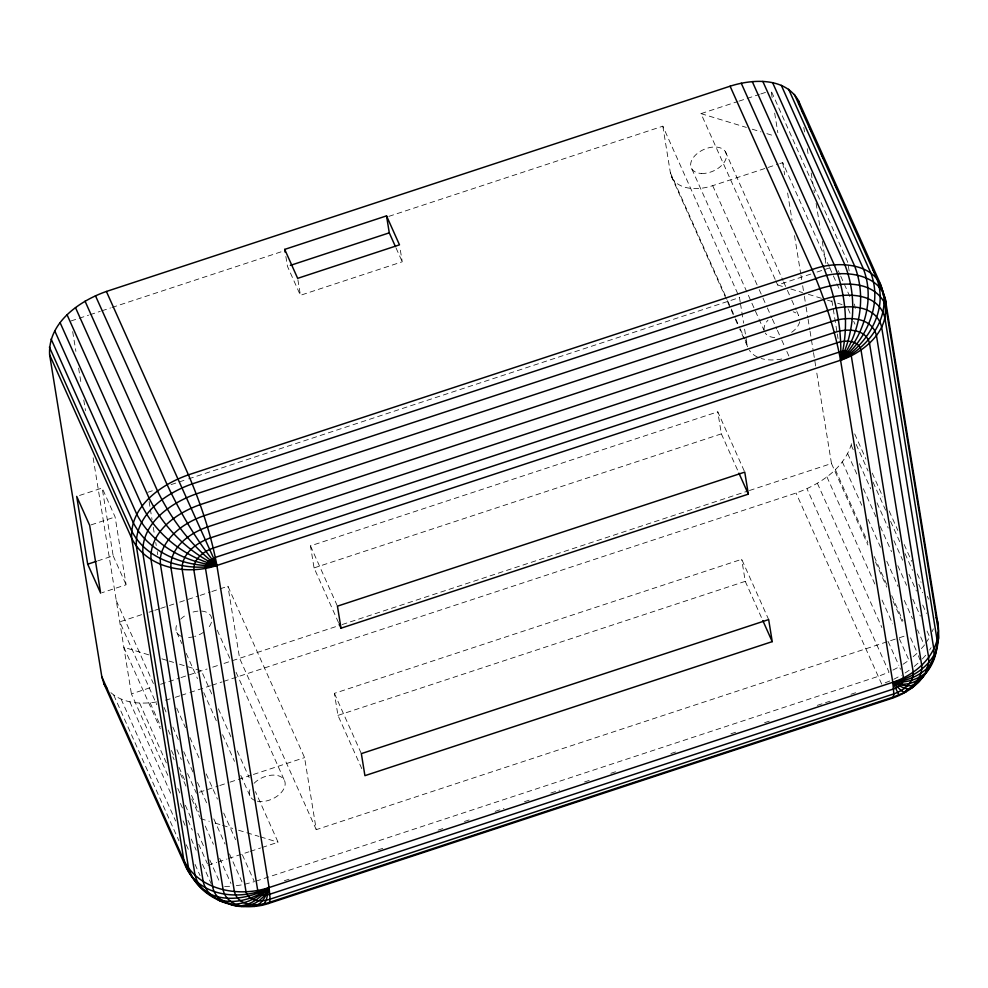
<?xml version="1.0" encoding="UTF-8"?>
<svg xmlns="http://www.w3.org/2000/svg" width="988" height="988" viewBox="0 0 988 988"><rect width="100%" height="100%" fill="white"/><g stroke="black" fill="none" stroke-linecap="round" stroke-linejoin="round"><path stroke-width="0.74" stroke-dasharray="4.94 3.71" d="M223.584 681.424L796.032 493.037C820.225 484.441 845.592 467.695 852.175 441.426M932.153 631.604L933.351 628.85M925.904 642.916L929.745 637.087L925.991 628.689M929.585 650.005L931.091 647.72M921.372 648.585L924.373 645.238L917.482 629.838M922.384 658.934L926.324 654.55M913.171 656.662L917.37 653.043L909.232 634.839M914.209 666.468L918.346 662.911M903.007 664.294L908.972 660.268L898.957 637.865M905.094 673.001L909.8 669.839M892.917 670.099L899.426 666.702L900.525 669.333M893.782 679.275L901.464 675.249M889.805 680.991L881.716 684.153L796.032 493.037M70.963 320.976L88.537 315.197M90.007 314.715L100.257 311.331M101.727 310.85L110.52 307.96M111.977 307.478L283.395 251.076M388.877 216.36L662.837 126.192L739.481 297.561L740.222 302.069M775.16 279.369L701.011 113.632L737.48 101.628M738.938 101.159L759.352 94.428M760.809 93.959L768.108 91.551M285.853 256.448L287.459 266.34L300.414 295.301L402.24 261.783L399.942 247.667M662.837 126.192L670.383 172.814A40.533 25.231 -24.1 0 0 712.694 185.67L766.663 167.911M768.121 167.429L778.322 164.07M779.779 163.6L782.706 162.637L829.191 266.575M79.534 495.457L102.172 488.01L115.114 516.971L126.106 584.773L102.073 592.689M147.62 492.345L154.943 489.925M171.06 484.626L187.164 479.328M188.634 478.847L739.481 297.561M775.79 280.777L777.667 284.989L811.21 273.948M817.051 272.033L833.094 266.76M91.081 524.887L115.114 516.971M97.602 560.937L113.163 555.824L102.172 488.01M338.514 622.588L314.048 567.915L310.479 545.87L717.782 411.835L744.754 472.116M141.667 614.647L119.733 621.86L156.808 704.728M148.978 612.239L153.362 610.794M154.82 610.312L159.204 608.867M160.674 608.386L167.985 605.977M169.442 605.496L173.826 604.051M179.68 602.137L198.687 595.875M200.144 595.394L210.382 592.022M211.84 591.54L227.932 586.255L304.576 757.611L316.259 829.661L897.87 638.248M314.048 567.915L721.364 433.868L717.782 411.835M167.849 775.37L131.416 693.897L153.288 686.697M160.587 684.301L179.544 678.064M181.002 677.583L207.072 669M212.729 667.135L218.385 665.282M224.041 663.417L340.687 625.034M342.157 624.552L747.965 490.999M749.435 490.517L831.476 463.52L816.446 370.821M175.271 697.318L179.668 695.873M181.125 695.391L188.449 692.983M189.918 692.502L210.407 685.758M211.877 685.277L222.127 681.905M361.793 768.664L337.958 715.386L334.389 693.354L741.692 559.307L768.664 619.587M337.958 715.386L745.261 581.339L741.692 559.307M199.317 792.253L218.323 786.003M219.781 785.522L228.549 782.632M230.019 782.15L251.94 774.938M253.41 774.456L304.576 757.611M208.06 865.266L216.817 862.376M218.274 861.907L227.03 859.017M228.487 858.547L248.902 851.817M250.359 851.347L260.573 847.988M262.03 847.506L278.073 842.221L255.447 791.66M899.339 637.766L905.193 635.84M255.843 881.185L878.073 676.422L889.015 672.136L806.986 488.751M284.371 880.74L290.237 878.814M378.071 849.902L383.937 847.976M438.104 830.142L443.958 828.216M464.459 821.473L470.313 819.546M495.198 811.358L503.991 808.468M524.48 801.713L530.334 799.786M550.835 793.043L559.616 790.153M584.513 781.965L590.367 780.038M610.868 773.295L616.722 771.369M670.889 753.535L676.743 751.609M730.91 733.788L736.776 731.861M764.589 722.697L770.442 720.771M817.298 705.358L830.476 701.023M850.964 694.28L856.831 692.341M165.379 700.159L172.344 698.281M244.616 884.297L254.373 881.667L241.85 853.669M110.903 692.662C123.29 703.58 141.457 704.444 157.055 701.888M236.33 885.68L243.221 884.668M224.659 886.409L232.192 886.285M701.011 113.632L746.385 127.427M752.239 129.206L761.019 131.873M766.873 133.652L774.184 135.875M777.667 284.989L783.521 286.767M790.845 289.002L802.552 292.559M808.406 294.338L821.571 298.339M827.425 300.117L831.822 301.451M837.676 303.23L842.06 304.563M148.731 654.846L123.858 647.288L160.303 728.749M161.909 658.848L167.762 660.626M169.22 661.071L173.616 662.405M179.47 664.195L201.416 670.864L212.729 696.145M200.515 818.644L209.295 821.312M215.149 823.09L221.003 824.869M222.461 825.313L232.711 828.438M238.565 830.216L259.041 836.441M260.511 836.885L278.073 842.221M838.269 270.65L840.158 274.862M840.776 276.269L850.829 298.734M829.821 267.983L839.874 290.447M848.05 308.713L851.187 315.74M853.694 321.359L854.953 324.163M854.682 433.905L865.957 459.111M872.219 473.104L882.864 496.902M889.126 510.907L897.894 530.507M904.156 544.499L911.677 561.295M917.309 573.904L921.063 582.303M927.324 596.295L928.584 599.099M725.291 151.51L783.002 280.53M783.632 281.938L786.769 288.953M787.399 290.349L791.153 298.771M791.783 300.167L796.18 309.985M796.81 311.393L798.687 315.592A18.92 11.77 -24.1 0 0 793.216 311.788M856.164 444.39L868.069 470.98M873.071 482.181L885.594 510.179M890.608 521.38L900.624 543.783M905.008 553.576L912.529 570.372M918.791 584.377L922.545 592.775M851.323 445.465L853.2 449.664M859.461 463.668L870.737 488.862M876.998 502.867L888.261 528.061M893.905 540.658L902.674 560.258M908.935 574.263L916.444 591.059M922.706 605.051L926.46 613.462M847.716 453.702L857.115 474.709M863.376 488.702L875.899 516.699M880.283 526.505L891.547 551.699M897.808 565.692L906.576 585.291M912.838 599.296L920.359 616.092M842.332 461.853L861.746 505.251M868.007 519.243L880.53 547.241M886.792 561.246L898.067 586.44M904.329 600.445L912.467 618.636M712.694 185.67L758.562 288.212M759.192 289.62L762.328 296.635M762.958 298.043L766.725 306.465M767.355 307.873L771.752 317.704M772.381 319.112L776.778 328.942M777.408 330.35L781.175 338.773M781.804 340.181L784.324 345.8M786.831 351.419L789.35 357.039M835.342 469.658L867.896 542.449M874.158 556.454L886.681 584.451M891.695 595.641L902.97 620.847M831.476 463.52L867.921 544.981M875.454 561.839L886.767 587.119M893.053 601.161L902.476 622.23M691.859 168.985L763.996 330.264M826.931 476.883L875.776 586.069M882.049 600.074L892.695 623.873M817.385 483.317L881.889 627.504M888.15 641.496L898.796 665.295M670.383 172.814L726.933 299.228M727.563 300.636L730.7 307.651M731.33 309.059L735.109 317.481M735.727 318.889L739.506 327.324M740.135 328.72L744.532 338.551M745.162 339.958L747.039 344.17A40.533 25.231 -24.1 0 0 747.904 347.381L739.74 329.127M671.247 176.025L734.714 317.889M735.344 319.297L739.11 327.72M721.364 433.868L738.295 471.721M745.261 581.339L762.822 620.6M396.065 248L402.24 261.783M310.479 545.87L337.439 606.163M334.389 693.354L361.349 753.634M316.259 829.661L239.602 658.292L227.932 586.255M217.224 630.183L229.772 658.23M236.046 672.248L284.346 780.236M218.385 708.791L230.945 736.875M237.231 750.929L249.174 777.605M176.778 632.345L181.792 643.559M186.189 653.377L197.477 678.62M203.75 692.637L216.298 720.697M222.572 734.714L234.489 761.365M240.763 775.382L250.174 796.427M113.163 555.824L126.106 584.773M176.728 708.087L185.497 727.687M189.881 737.48L199.897 759.883M206.159 773.876L217.434 799.082M223.696 813.075L235.589 839.677M116.3 600.667L153.375 683.535M164.045 707.42L166.824 713.879M172.851 727.082L179.347 741.877M183.731 751.67L192.956 772.036M197.514 782.471L207.529 804.874M213.791 818.867L225.066 844.073M229.451 853.867L241.974 881.864M168.108 730.009L170.628 735.628M176.914 749.682L181.31 759.513M187.597 773.555L196.39 793.216M150.164 702.888L160.809 726.686M171.455 750.485L173.962 756.092M178.964 767.293L185.238 781.286M191.499 795.291L199.008 812.087M205.269 826.079L213.408 844.283M219.669 858.288L230.945 883.482M172.863 756.845L174.123 759.649M180.409 773.703L186.683 787.745M191.709 798.983L199.885 817.237M139.604 703.086L166.527 763.279M177.803 788.473L180.31 794.068M185.312 805.269L191.573 819.274M197.847 833.267L203.479 845.864M209.74 859.869L219.756 882.272M180.421 803.454L182.928 809.073M187.955 820.312L192.364 830.142M198.637 844.197L207.443 863.858M129.836 701.838L171.788 795.624M183.052 820.83L185.559 826.425M191.203 839.022L196.204 850.223M202.466 864.216L211.234 883.815M121.141 699.195L175.617 820.979M186.263 844.777L188.77 850.384M195.031 864.377L200.045 875.578M113.793 695.231L178.927 840.825M918.383 655.736L919.914 659.786M849.137 270.971L847.679 261.956L771.023 90.587L772.245 98.108M854.497 304.057L855.238 308.565M803.8 127.39L804.541 131.947M807.245 148.657L808.48 156.252M811.185 172.962L814.396 192.722M816.113 203.355L820.299 229.179M822.275 241.331L825.968 264.117M831.871 300.574L837.046 332.487M837.293 334.006L838.034 338.563M774.678 113.151L777.852 132.701M782.706 162.637L784.67 174.79M787.621 193.031L792.067 220.373M794.525 235.576L800.688 273.565M800.935 275.084L801.663 279.641M802.651 285.717L804.133 294.844M804.38 296.363L805.85 305.477M806.097 306.996L807.826 317.63M808.073 319.149L809.802 329.794M810.049 331.313L813.248 351.061M813.495 352.58L816.199 369.302M740.457 303.575L743.631 323.125M744.606 329.14L747.039 344.17M297.894 279.765L300.414 295.301M149.089 501.459L150.077 507.536M150.324 509.067L152.053 519.7M153.276 527.308L154.511 534.903M155.746 542.498L156.24 545.537M157.228 551.625L157.722 554.663M72.68 331.622L75.891 351.382M78.595 368.104L81.312 384.826M83.77 400.017L85.499 410.662M93.144 457.79L131.416 693.897M799.687 321.742A18.92 11.77 -24.1 0 1 789.511 333.685M774.728 337.538A18.92 11.77 -24.1 0 1 765.255 333.067M764.156 330.19A18.92 11.77 -24.1 0 1 768.009 320.087M254.04 783.311A18.92 11.77 -24.1 0 1 278.974 775.951A18.92 11.77 -24.1 0 1 281.16 792.635A18.92 11.77 -24.1 0 1 256.361 800.972M255.163 800.576A18.92 11.77 -24.1 0 1 250.693 787.794M193.068 612.041A18.92 11.77 -24.1 0 1 210.098 614.857A18.92 11.77 -24.1 0 1 207.085 629.27M203.503 632.271A18.92 11.77 -24.1 0 1 194.661 636.457M193.487 636.766A18.92 11.77 -24.1 0 1 185.596 637.371M181.767 636.494A18.92 11.77 -24.1 0 1 177.951 622.564M180.631 619.217A18.92 11.77 -24.1 0 1 187.362 614.326M781.817 359.002A40.533 25.231 -24.1 0 1 761.143 358.471M757.438 357.051A40.533 25.231 -24.1 0 1 749.41 350.332M701.332 173.456A18.92 11.77 -24.1 0 0 726.39 154.387A18.92 11.77 -24.1 0 0 697.997 152.905A18.92 11.77 -24.1 0 0 701.332 173.456"/><path stroke-width="1.48" d="M936.797 647.004C935.08 668.74 916.506 690.908 892.794 682.3L269.094 887.557C241.64 900.797 200.589 897.61 186.028 867.279L103.999 683.894L101.838 676.854L49.622 354.778C47.819 322.78 79.386 300.908 106.395 291.46L730.095 86.203C752.486 78.966 785.028 77.089 798.44 100.603L880.469 283.988L885.421 299.722L937.624 621.798C941.169 641.928 935.13 662.825 921.915 678.213M936.995 645.67L938.6 638.075L938.094 632.271M927.596 669.024C921.31 683.498 906.675 693.082 892.152 698.257L268.464 903.501C238.54 913.505 198.921 899.463 188.584 868.304L136.369 546.228C134.59 514.711 165.675 493.185 192.29 483.873L815.977 278.616C841.443 268.007 887.693 272.873 886.174 308.799L938.39 630.863C937.106 643.682 936.513 657.539 927.695 667.678C918.42 676.854 905.539 681.065 892.794 682.3L893.831 693.885L893.325 697.022L892.152 698.257M906.7 690.081L905.873 692.008L893.325 697.022L269.638 902.279C257.806 906.478 238.096 906.589 234.378 891.559L182.175 569.496C181.273 553.49 197.057 542.56 210.568 537.83L834.255 332.573C846.086 328.387 865.797 328.275 869.514 343.293L921.718 665.369C922.866 677.113 913.233 686.499 904.008 692.168L901.142 690.563L892.794 682.3L840.578 360.237C834.712 329.053 824.572 298.747 812.124 269.601L730.095 86.203M931.141 663.17L932.697 660.811M268.464 903.501L269.638 902.279L270.144 899.142L269.094 887.557L216.891 565.482C211.012 534.298 200.873 503.991 188.436 474.845L106.395 291.46M261.289 905.428L264.055 903.773L266.328 900.167L269.094 887.557C239.244 897.524 198.946 890.694 183.867 860.239L101.838 676.854M254.2 906.465C262.623 904.008 266.328 895.079 269.094 887.557C247.803 901.031 203.553 906.49 195.093 875.479L142.877 553.416C141.173 523.344 170.838 502.793 196.229 493.914L819.917 288.657C840.973 281.852 871.552 280.086 884.149 302.18C891.818 329.251 863.821 352.642 840.578 360.237L216.891 565.482C187.041 575.461 146.743 568.619 131.663 538.176L49.622 354.778M284.705 249.396L386.53 215.878L399.485 244.839L297.66 278.344L284.705 249.396L285.162 252.212M290.361 265.389L389.284 232.835L386.53 215.878M87.697 564.197L76.706 496.396L89.661 525.344L100.653 593.158L87.697 564.197L96.182 561.406M341.021 628.195L748.324 494.148L744.754 472.116L337.439 606.163L341.021 628.195L339.131 623.996M772.233 641.632L364.918 775.666L361.349 753.634L768.664 619.587L772.233 641.632L762.822 620.6M252.471 905.897L255.287 905.49M227.438 903.193L219.904 900.908L216.57 898.697M228.759 903.662C244.444 910.911 262.487 903.699 269.094 887.557C251.52 902.97 210.568 911.146 203.182 881.568L150.979 559.492C149.41 531.779 176.753 512.846 200.144 504.658L823.831 299.401C844.332 292.139 878.468 291.942 884.902 317.963L937.106 640.039C931.4 660.984 912.702 675.631 892.794 682.3L899.191 695.503M238.738 905.366L241.566 906.453M213.235 896.474C199.317 888.978 188.486 875.356 183.867 860.239L131.663 538.176C129.848 506.165 161.415 484.293 188.436 474.845L812.124 269.601C836.836 260.091 880.073 262.141 883.371 295.585M103.999 683.894L107.21 688.846M801.848 110.446L803.108 113.237M809.37 127.242L811.247 131.441M821.263 153.844L823.14 158.043M835.045 184.633L836.922 188.832M872.614 268.637L874.491 272.836M879.505 284.025L882.63 291.028M794.414 94.416L876.442 277.801C889.064 309.368 867.76 344.157 840.578 360.237C842.221 328.288 835.366 296.104 823.276 266.599L741.247 83.214M788.634 89.253L870.675 272.651C883.099 304.267 866.019 340.403 840.578 360.237C849.1 329.053 846.234 294.906 834.304 264.994L752.276 81.596M781.298 85.301L863.327 268.687C875.566 300.056 863.389 336.871 840.578 360.237C866.019 348.789 888.385 322.113 883.284 292.794M772.604 82.659L854.632 266.044C866.711 296.98 859.745 333.672 840.578 360.237C854.99 330.968 856.818 295.214 844.864 264.796L762.835 81.411M738.913 473.129L748.324 494.148M389.284 232.835L395.447 246.617M95.453 295.745L216.891 565.482C185.299 571.719 146.718 560.851 131.429 530.494L49.4 347.109M85.042 301.179L167.083 484.565C180.582 513.254 196.81 540.881 216.891 565.482C184.336 567.458 148.385 552.49 133.145 522.417L51.117 339.032M75.496 307.614L157.537 490.999C171.517 519.676 191.413 546.068 216.891 565.482C184.25 562.678 151.794 543.845 136.752 514.18L54.723 330.795M67.098 314.839L149.126 498.224C163.526 527.098 187.584 551.736 216.891 565.482C185.262 557.38 156.882 535.261 142.136 506.029L60.095 322.644M188.807 870.675L190.054 873.466M936.229 617.451L937.624 621.798L937.797 627.849M798.44 100.603L800.169 106.235M161.563 552.218L160.254 558.405L160.427 564.296L212.63 886.36C214.68 900.55 229.216 904.39 241.134 905.786C252.681 904.242 262.03 896.363 269.094 887.557C259.918 896.277 248.42 903.193 235.552 904.082C229.438 901.562 224.276 896.412 223.14 889.731L170.924 567.655C169.763 547.08 190.054 533.026 207.418 526.962L831.118 321.705C846.321 316.308 871.663 316.16 876.442 335.475L928.646 657.551L928.794 662.479L925.373 672.976C916.456 680.72 904.242 682.72 892.794 682.3L904.403 688.364L908.775 688.945L912.01 687.87L920.446 679.62C914.456 689.118 901.389 685.721 892.794 682.3C909.256 678.731 925.484 669.95 934.006 654.896L933.833 649.017L881.617 326.954C875.936 303.934 845.728 304.106 827.611 310.528L203.911 515.785C186.077 522.01 168.429 533.891 161.563 552.218M194.327 564.346L193.821 569.743L246.024 891.806C248.568 902.081 262.055 902.007 270.144 899.142L893.831 693.885C903.081 690.649 913.875 683.177 913.258 672.223L861.042 350.16C858.51 339.884 845.024 339.958 836.922 342.824L213.235 548.081C205.269 550.859 197.39 556.17 194.327 564.346M205.763 565.655L205.504 568.396L257.72 890.46C259.004 895.671 265.858 895.634 269.959 894.177L893.658 688.932C898.339 687.29 903.822 683.486 903.514 677.929L851.298 355.865C850.013 350.641 843.172 350.691 839.059 352.136L215.372 557.393L208.542 561.456L205.763 565.655"/></g></svg>
